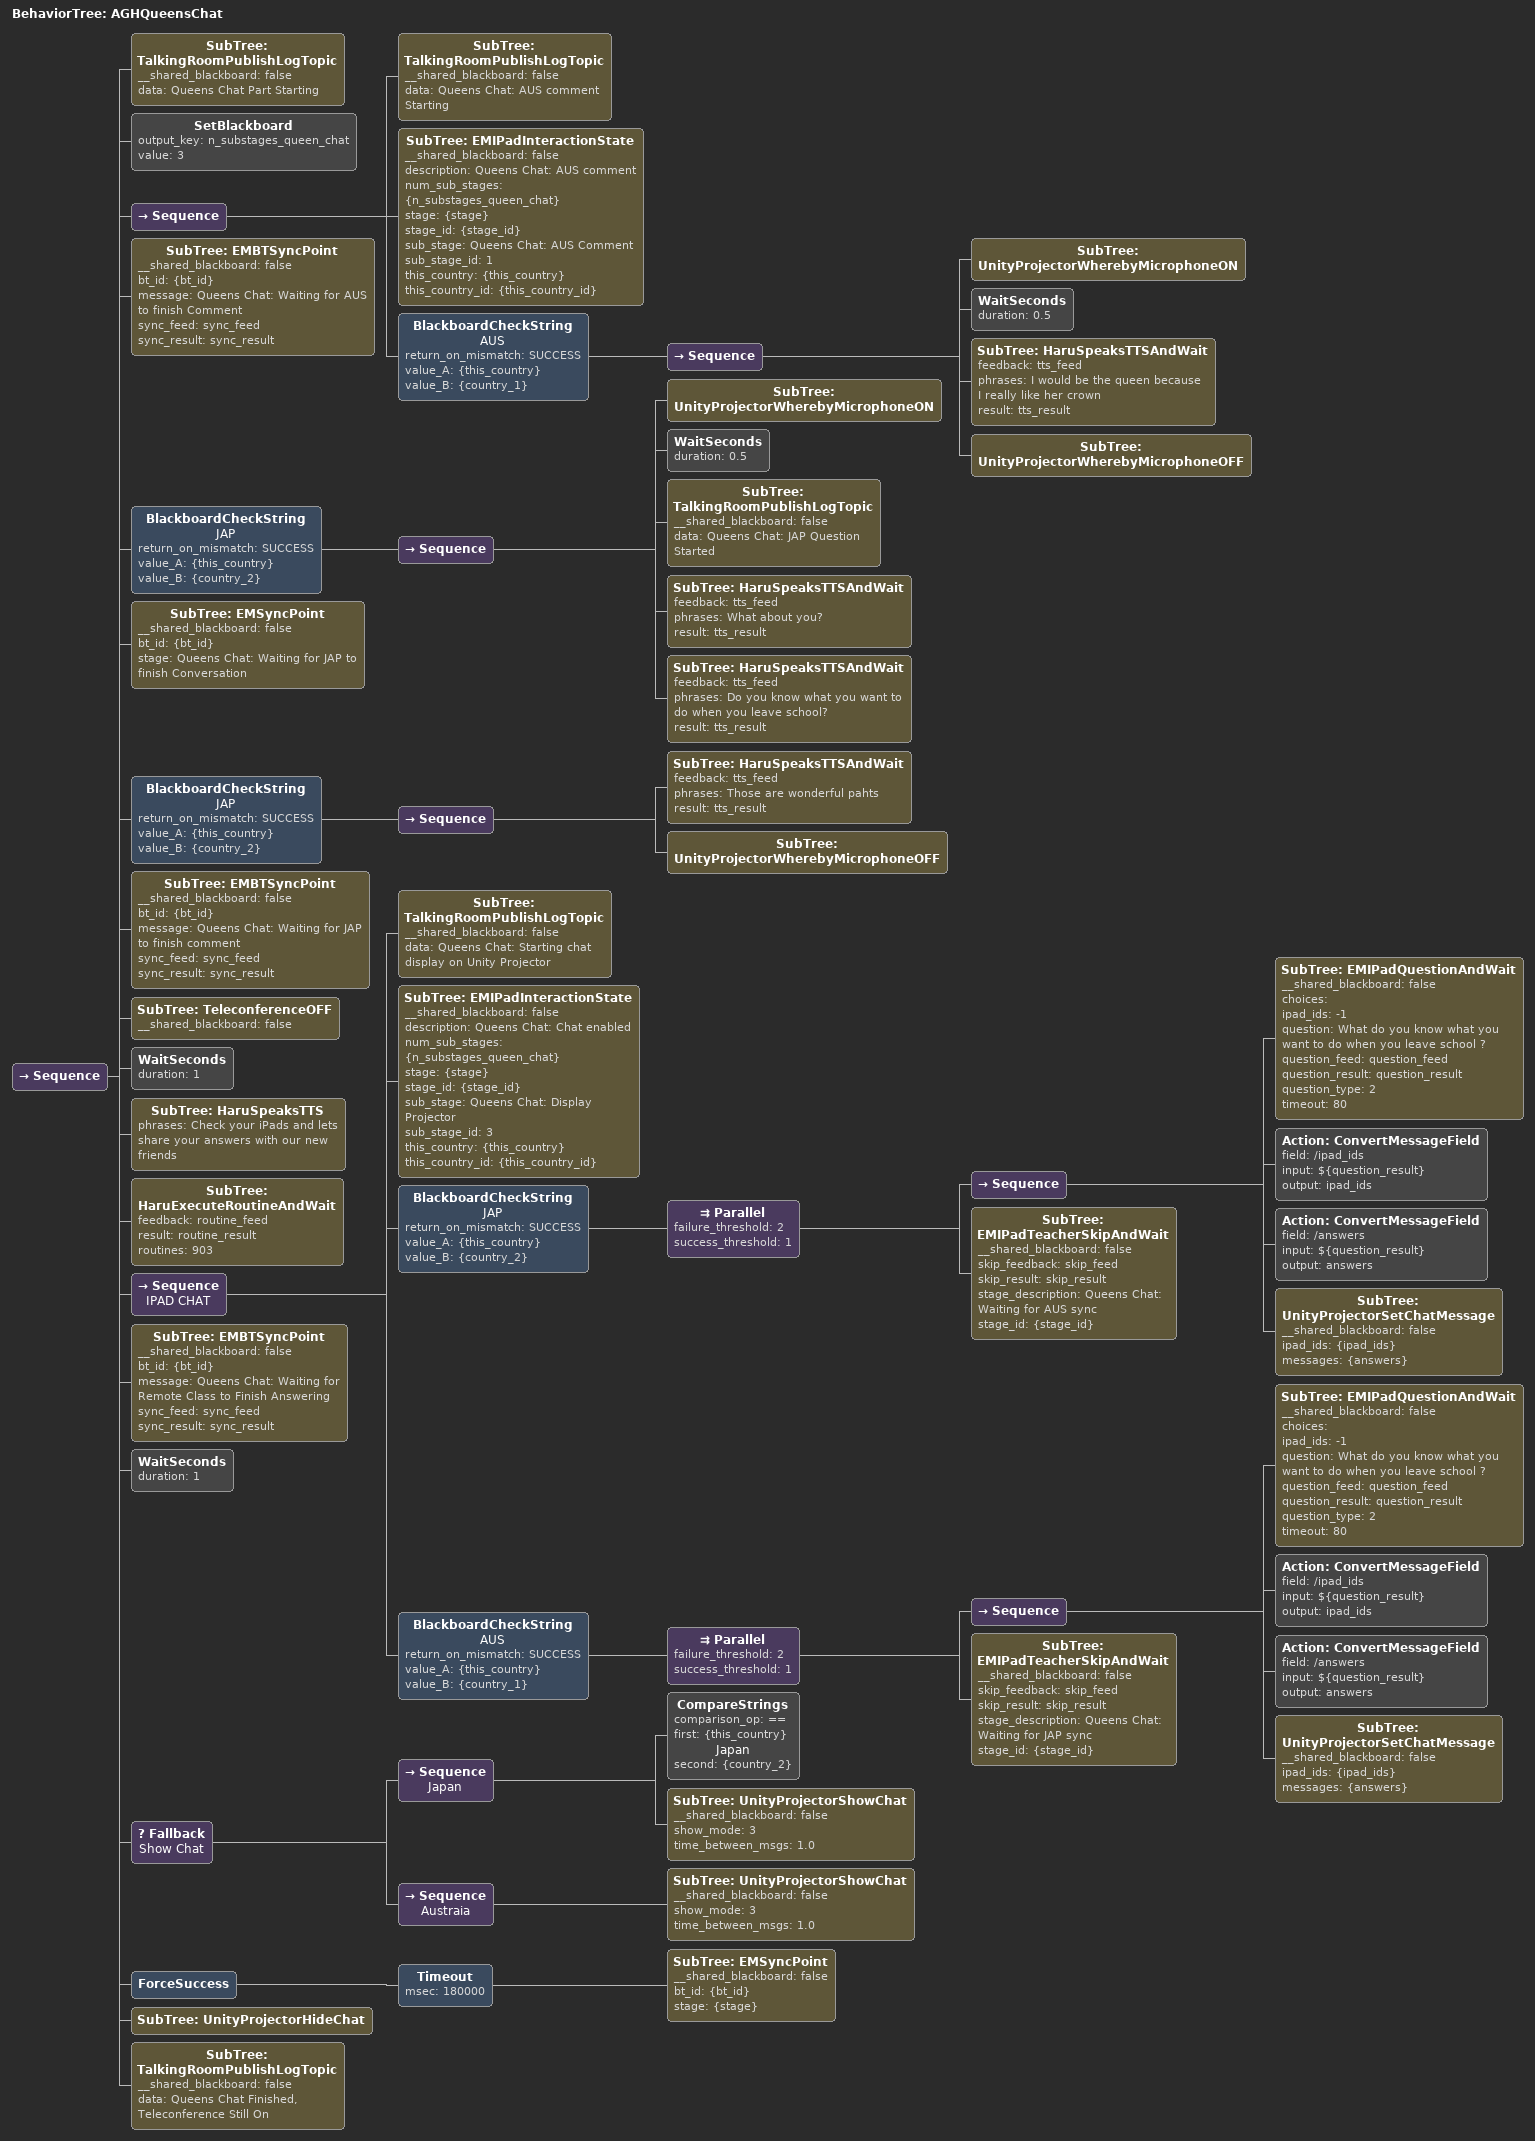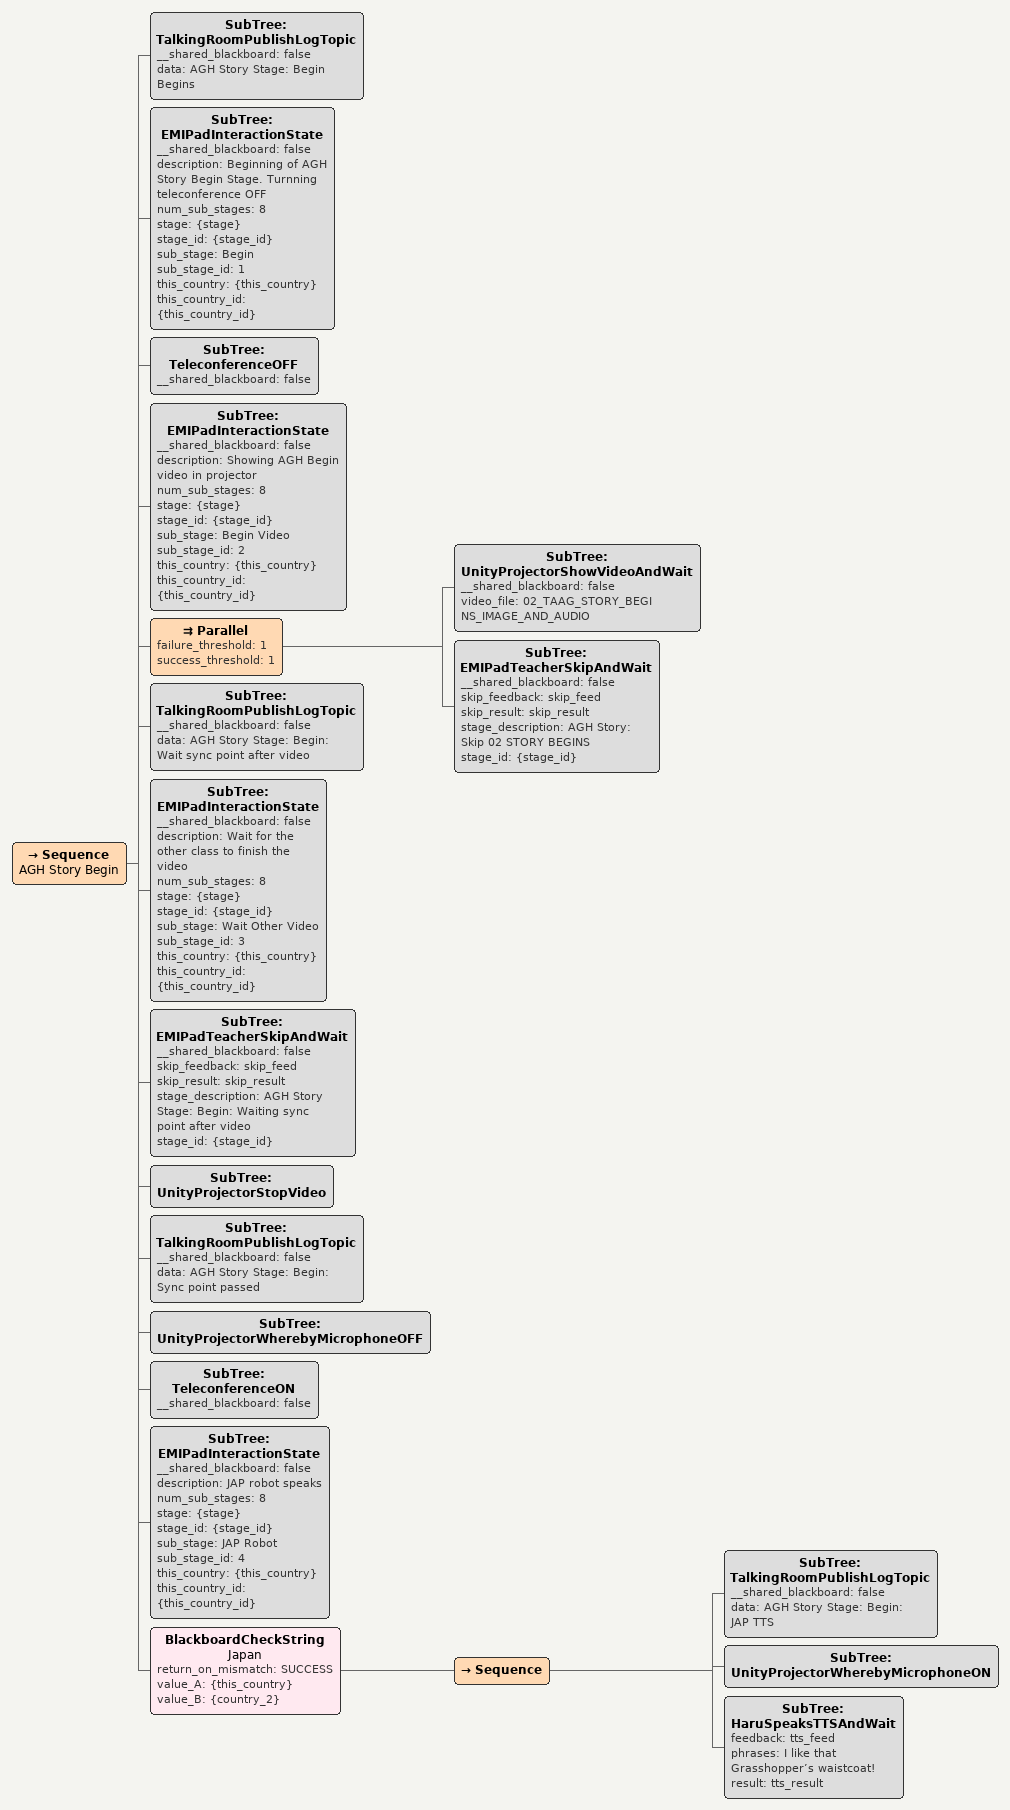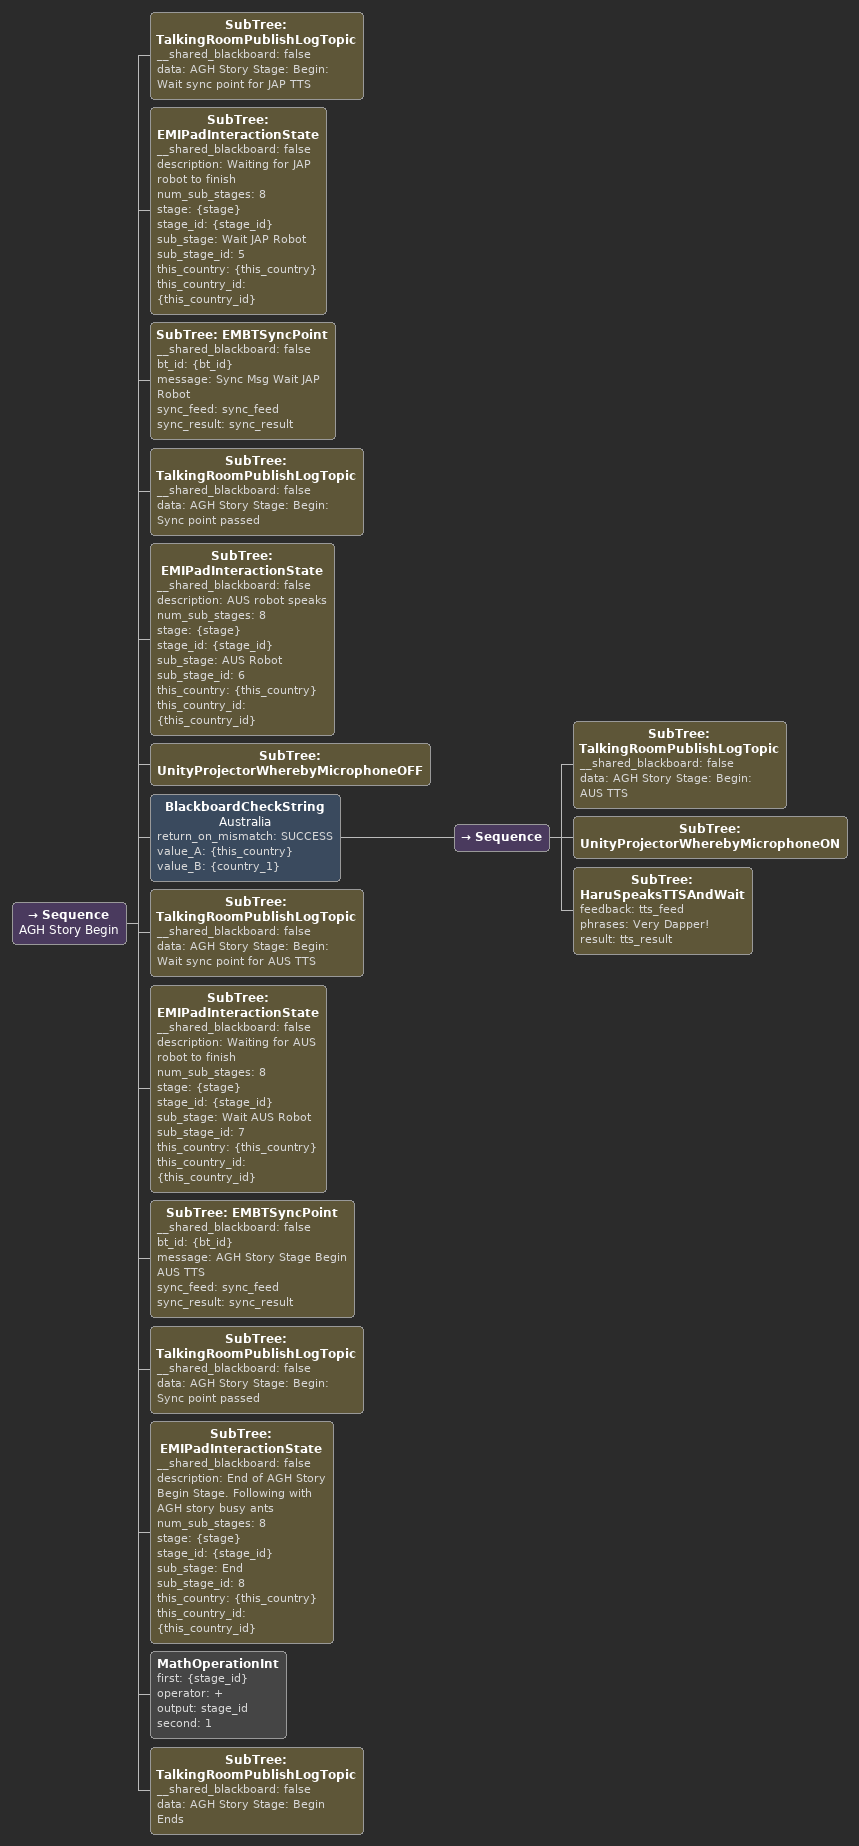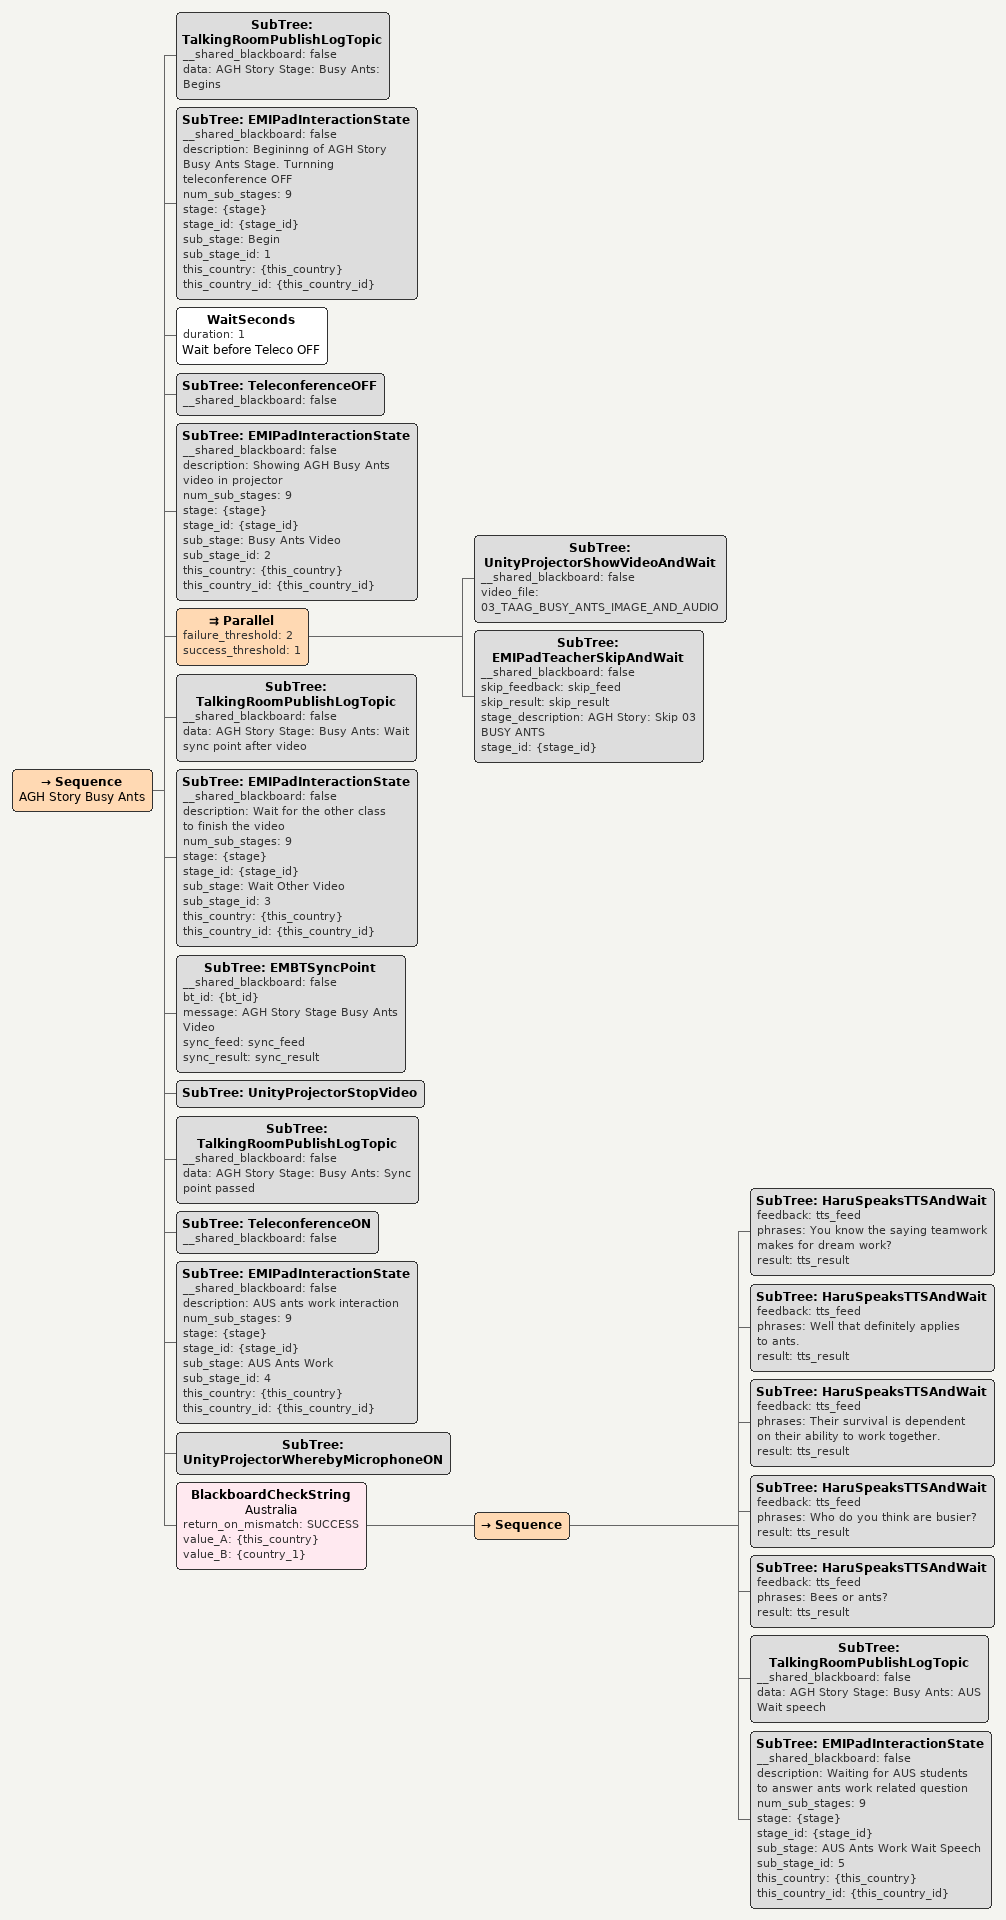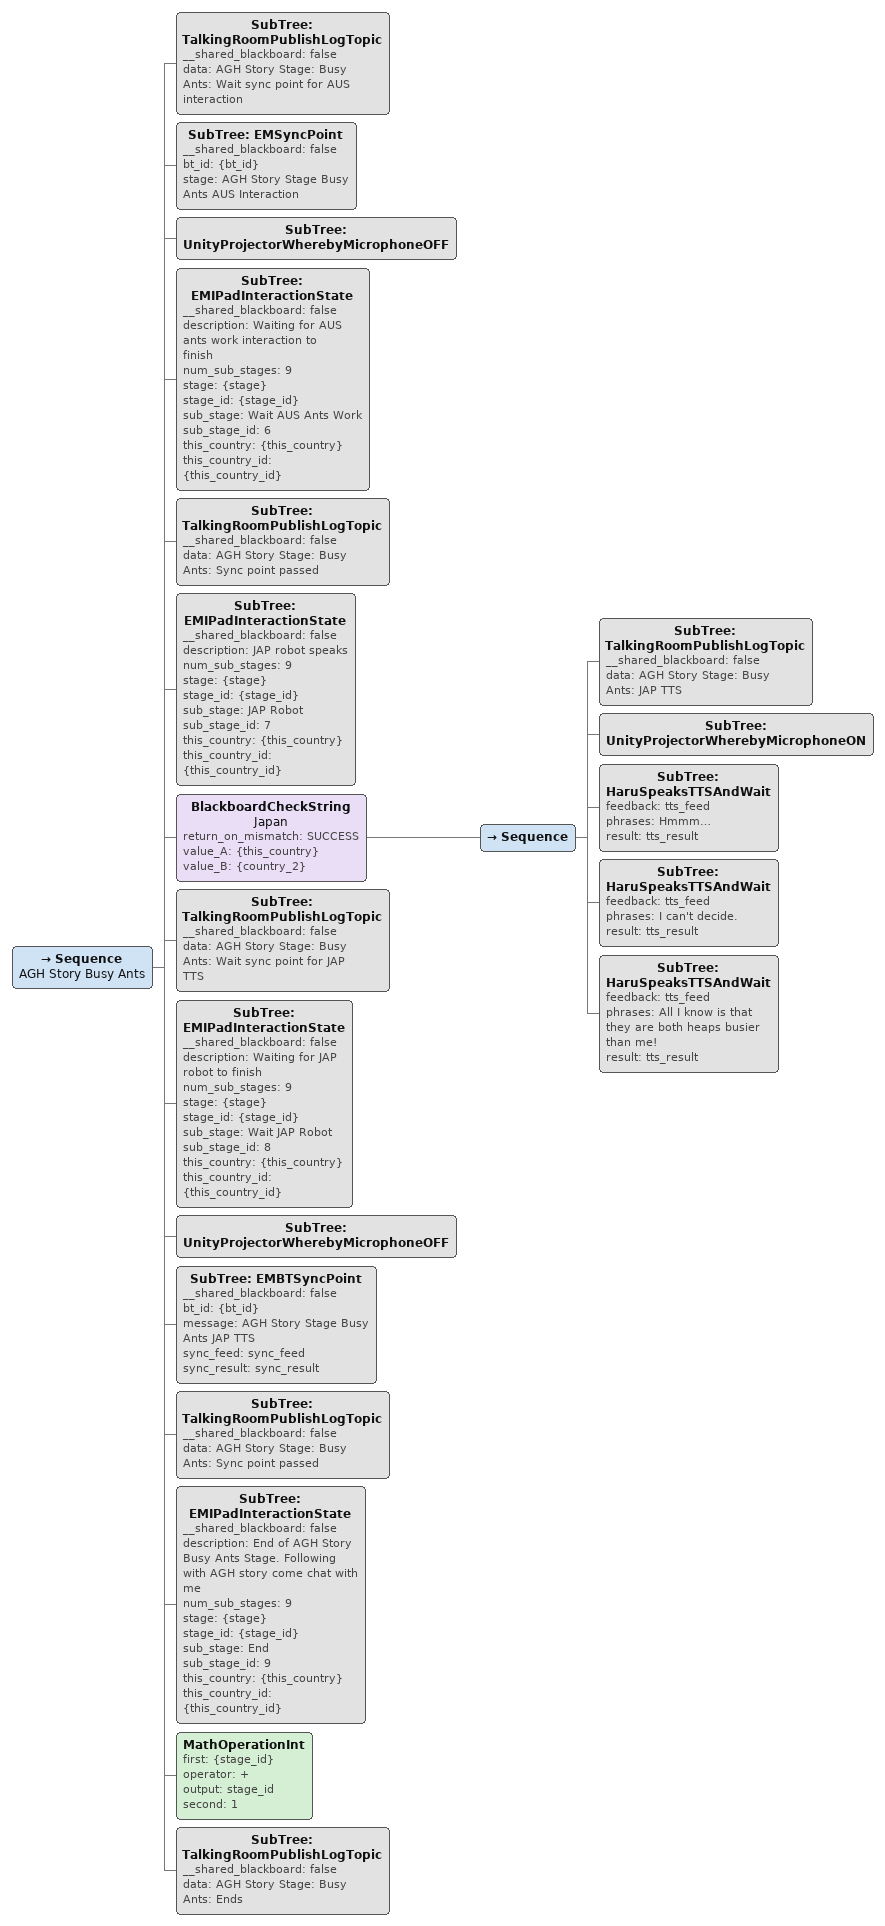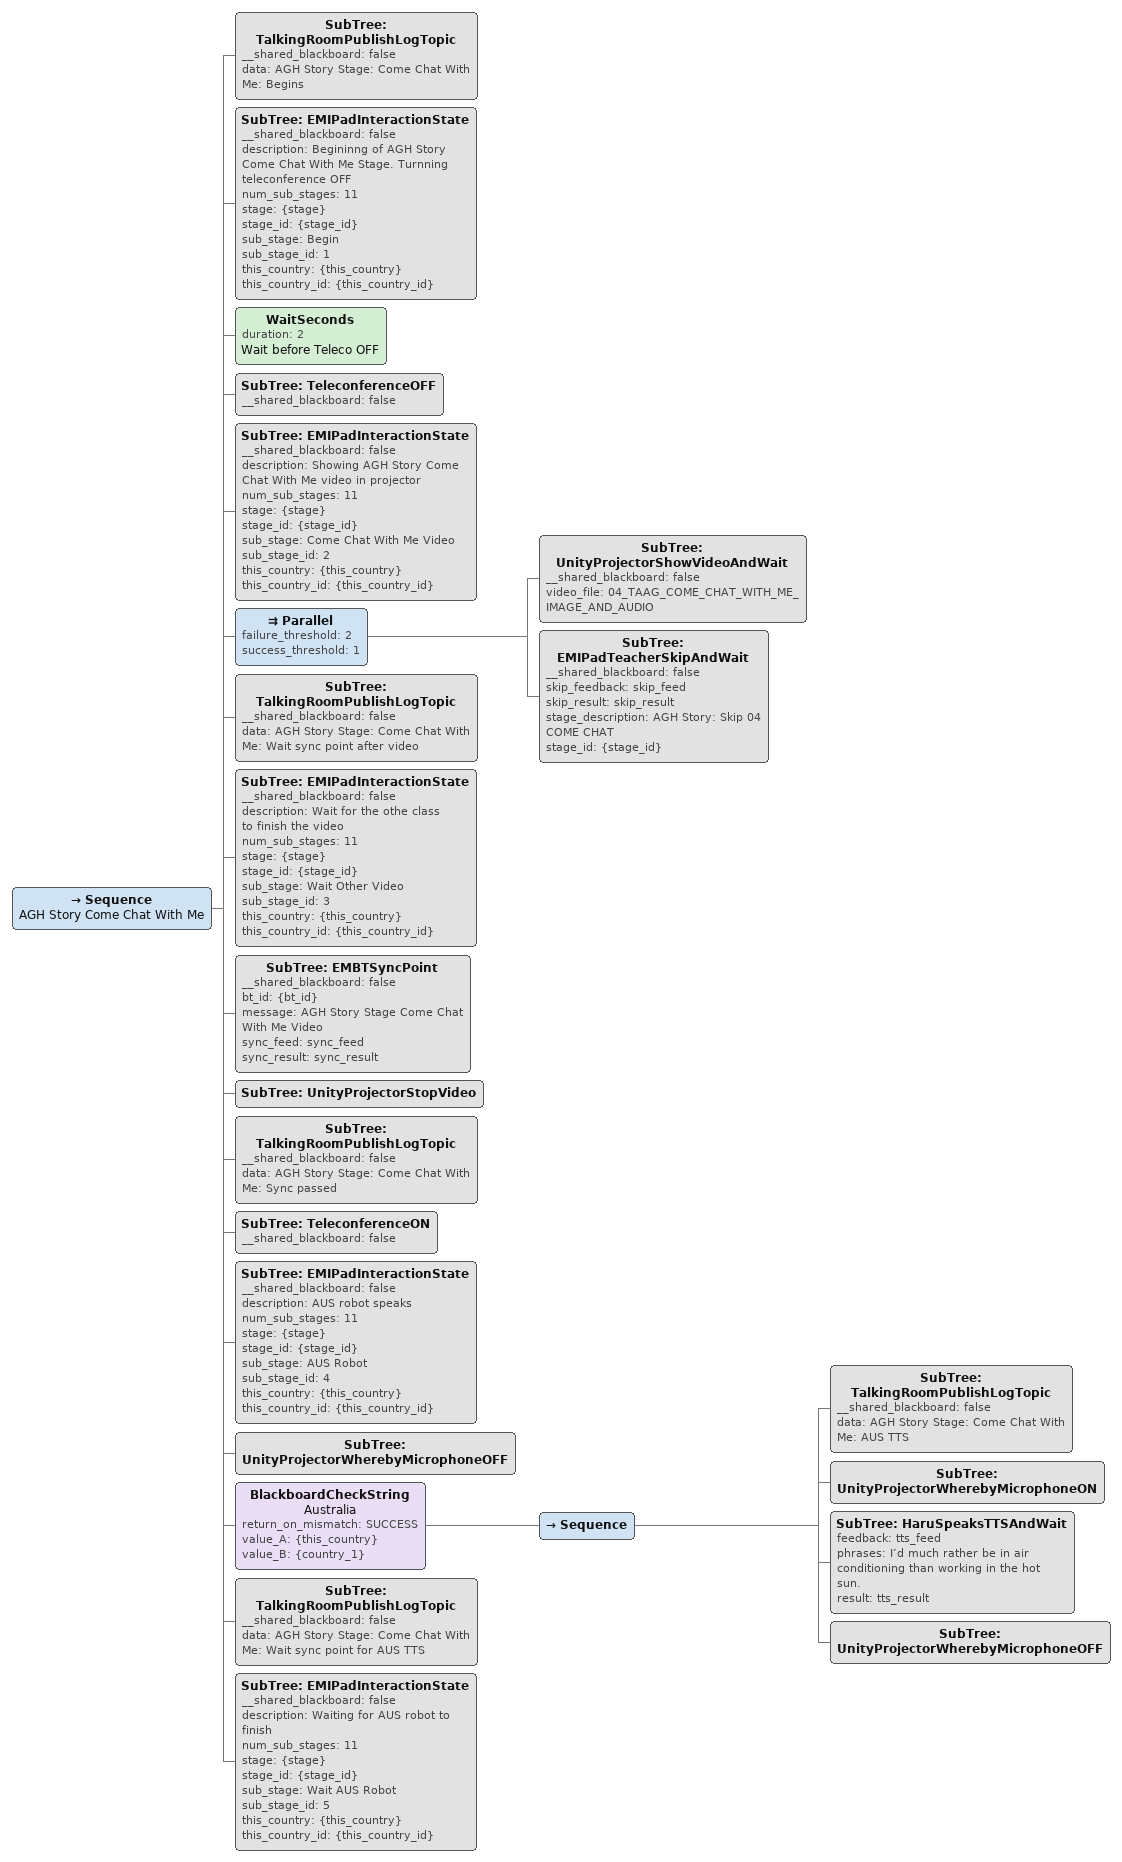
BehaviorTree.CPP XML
<BehaviorTree ID="AGHQueensChat">
        <Sequence>
            <SubTree ID="TalkingRoomPublishLogTopic" __shared_blackboard="false" data="Queens Chat Part Starting"/>
            <SetBlackboard output_key="n_substages_queen_chat" value="3"/>
            <Sequence>
                <SubTree ID="TalkingRoomPublishLogTopic" __shared_blackboard="false" data="Queens Chat: AUS comment Starting"/>
                <SubTree ID="EMIPadInteractionState" __shared_blackboard="false" description="Queens Chat: AUS comment" num_sub_stages="{n_substages_queen_chat}" stage="{stage}" stage_id="{stage_id}" sub_stage="Queens Chat: AUS Comment" sub_stage_id="1" this_country="{this_country}" this_country_id="{this_country_id}"/>
                <BlackboardCheckString name="AUS" return_on_mismatch="SUCCESS" value_A="{this_country}" value_B="{country_1}">
                    <Sequence>
                        <SubTree ID="UnityProjectorWherebyMicrophoneON"/>
                        <WaitSeconds duration="0.5"/>
                        <SubTree ID="HaruSpeaksTTSAndWait" feedback="tts_feed" phrases="I would be the queen
because I really like her
crown" result="tts_result"/>
                        <SubTree ID="UnityProjectorWherebyMicrophoneOFF"/>
                    </Sequence>
                </BlackboardCheckString>
            </Sequence>
            <SubTree ID="EMBTSyncPoint" __shared_blackboard="false" bt_id="{bt_id}" message="Queens Chat: Waiting for AUS to finish Comment" sync_feed="sync_feed" sync_result="sync_result"/>
            <BlackboardCheckString name="JAP" return_on_mismatch="SUCCESS" value_A="{this_country}" value_B="{country_2}">
                <Sequence>
                    <SubTree ID="UnityProjectorWherebyMicrophoneON"/>
                    <WaitSeconds duration="0.5"/>
                    <SubTree ID="TalkingRoomPublishLogTopic" __shared_blackboard="false" data="Queens Chat: JAP Question Started"/>
                    <SubTree ID="HaruSpeaksTTSAndWait" feedback="tts_feed" phrases="What about you?" result="tts_result"/>
                    <SubTree ID="HaruSpeaksTTSAndWait" feedback="tts_feed" phrases="Do you know what you want
to do when you leave school?" result="tts_result"/>
                </Sequence>
            </BlackboardCheckString>
            <SubTree ID="EMSyncPoint" __shared_blackboard="false" bt_id="{bt_id}" stage="Queens Chat: Waiting for JAP to finish Conversation"/>
            <BlackboardCheckString name="JAP" return_on_mismatch="SUCCESS" value_A="{this_country}" value_B="{country_2}">
                <Sequence>
                    <SubTree ID="HaruSpeaksTTSAndWait" feedback="tts_feed" phrases="Those are wonderful pahts " result="tts_result"/>
                    <SubTree ID="UnityProjectorWherebyMicrophoneOFF"/>
                </Sequence>
            </BlackboardCheckString>
            <SubTree ID="EMBTSyncPoint" __shared_blackboard="false" bt_id="{bt_id}" message="Queens Chat: Waiting for JAP to finish comment" sync_feed="sync_feed" sync_result="sync_result"/>
            <SubTree ID="TeleconferenceOFF" __shared_blackboard="false"/>
            <WaitSeconds duration="1"/>
            <SubTree ID="HaruSpeaksTTS" phrases="Check your iPads and lets share your answers with our new friends"/>
            <SubTree ID="HaruExecuteRoutineAndWait" feedback="routine_feed" result="routine_result" routines="903"/>
            <Sequence name="IPAD CHAT">
                <SubTree ID="TalkingRoomPublishLogTopic" __shared_blackboard="false" data="Queens Chat: Starting chat display on Unity Projector"/>
                <SubTree ID="EMIPadInteractionState" __shared_blackboard="false" description="Queens Chat: Chat enabled" num_sub_stages="{n_substages_queen_chat}" stage="{stage}" stage_id="{stage_id}" sub_stage="Queens Chat: Display Projector" sub_stage_id="3" this_country="{this_country}" this_country_id="{this_country_id}"/>
                <BlackboardCheckString name="JAP" return_on_mismatch="SUCCESS" value_A="{this_country}" value_B="{country_2}">
                    <Parallel failure_threshold="2" success_threshold="1">
                        <Sequence>
                            <SubTree ID="EMIPadQuestionAndWait" __shared_blackboard="false" choices="" ipad_ids="-1" question="What do you know what you want
to do when you leave school
?" question_feed="question_feed" question_result="question_result" question_type="2" timeout="80"/>
                            <Action ID="ConvertMessageField" field="/ipad_ids" input="${question_result}" output="ipad_ids"/>
                            <Action ID="ConvertMessageField" field="/answers" input="${question_result}" output="answers"/>
                            <SubTree ID="UnityProjectorSetChatMessage" __shared_blackboard="false" ipad_ids="{ipad_ids}" messages="{answers}"/>
                        </Sequence>
                        <SubTree ID="EMIPadTeacherSkipAndWait" __shared_blackboard="false" skip_feedback="skip_feed" skip_result="skip_result" stage_description="Queens Chat: Waiting for AUS sync" stage_id="{stage_id}"/>
                    </Parallel>
                </BlackboardCheckString>
                <BlackboardCheckString name="AUS" return_on_mismatch="SUCCESS" value_A="{this_country}" value_B="{country_1}">
                    <Parallel failure_threshold="2" success_threshold="1">
                        <Sequence>
                            <SubTree ID="EMIPadQuestionAndWait" __shared_blackboard="false" choices="" ipad_ids="-1" question="What do you know what you want
to do when you leave school
?" question_feed="question_feed" question_result="question_result" question_type="2" timeout="80"/>
                            <Action ID="ConvertMessageField" field="/ipad_ids" input="${question_result}" output="ipad_ids"/>
                            <Action ID="ConvertMessageField" field="/answers" input="${question_result}" output="answers"/>
                            <SubTree ID="UnityProjectorSetChatMessage" __shared_blackboard="false" ipad_ids="{ipad_ids}" messages="{answers}"/>
                        </Sequence>
                        <SubTree ID="EMIPadTeacherSkipAndWait" __shared_blackboard="false" skip_feedback="skip_feed" skip_result="skip_result" stage_description="Queens Chat: Waiting for JAP sync" stage_id="{stage_id}"/>
                    </Parallel>
                </BlackboardCheckString>
            </Sequence>
            <SubTree ID="EMBTSyncPoint" __shared_blackboard="false" bt_id="{bt_id}" message="Queens Chat: Waiting for Remote Class to Finish Answering" sync_feed="sync_feed" sync_result="sync_result"/>
            <WaitSeconds duration="1"/>
            <Fallback name="Show Chat">
                <Sequence name="Japan">
                    <CompareStrings comparison_op="==" first="{this_country}" name="Japan" second="{country_2}"/>
                    <SubTree ID="UnityProjectorShowChat" __shared_blackboard="false" show_mode="3" time_between_msgs="1.0"/>
                </Sequence>
                <Sequence name="Austraia">
                    <SubTree ID="UnityProjectorShowChat" __shared_blackboard="false" show_mode="3" time_between_msgs="1.0"/>
                </Sequence>
            </Fallback>
            <ForceSuccess>
                <Timeout msec="180000">
                    <SubTree ID="EMSyncPoint" __shared_blackboard="false" bt_id="{bt_id}" stage="{stage}"/>
                </Timeout>
            </ForceSuccess>
            <SubTree ID="UnityProjectorHideChat"/>
            <SubTree ID="TalkingRoomPublishLogTopic" __shared_blackboard="false" data="Queens Chat Finished, Teleconference Still On"/>
        </Sequence>
    </BehaviorTree>

<Sequence name="AGH Story Begin">
    <SubTree ID="TalkingRoomPublishLogTopic" __shared_blackboard="false" data="AGH Story Stage: Begin Begins"/>
    <SubTree ID="EMIPadInteractionState" __shared_blackboard="false" description="Beginning of AGH Story Begin Stage. Turnning teleconference OFF" num_sub_stages="8" stage="{stage}" stage_id="{stage_id}" sub_stage="Begin" sub_stage_id="1" this_country="{this_country}" this_country_id="{this_country_id}"/>
    <SubTree ID="TeleconferenceOFF" __shared_blackboard="false"/>
    <SubTree ID="EMIPadInteractionState" __shared_blackboard="false" description="Showing AGH Begin video in projector" num_sub_stages="8" stage="{stage}" stage_id="{stage_id}" sub_stage="Begin Video" sub_stage_id="2" this_country="{this_country}" this_country_id="{this_country_id}"/>
    <Parallel failure_threshold="1" success_threshold="1">
        <SubTree ID="UnityProjectorShowVideoAndWait" __shared_blackboard="false" video_file="02_TAAG_STORY_BEGINS_IMAGE_AND_AUDIO"/>
        <SubTree ID="EMIPadTeacherSkipAndWait" __shared_blackboard="false" skip_feedback="skip_feed" skip_result="skip_result" stage_description="AGH Story: Skip 02 STORY BEGINS" stage_id="{stage_id}"/>
    </Parallel>
    <SubTree ID="TalkingRoomPublishLogTopic" __shared_blackboard="false" data="AGH Story Stage: Begin: Wait sync point after video"/>
    <SubTree ID="EMIPadInteractionState" __shared_blackboard="false" description="Wait for the other class to finish the video" num_sub_stages="8" stage="{stage}" stage_id="{stage_id}" sub_stage="Wait Other Video" sub_stage_id="3" this_country="{this_country}" this_country_id="{this_country_id}"/>
    <SubTree ID="EMIPadTeacherSkipAndWait" __shared_blackboard="false" skip_feedback="skip_feed" skip_result="skip_result" stage_description="AGH Story Stage: Begin: Waiting sync point after video" stage_id="{stage_id}"/>
    <SubTree ID="UnityProjectorStopVideo"/>
    <SubTree ID="TalkingRoomPublishLogTopic" __shared_blackboard="false" data="AGH Story Stage: Begin: Sync point passed"/>
    <SubTree ID="UnityProjectorWherebyMicrophoneOFF"/>
    <SubTree ID="TeleconferenceON" __shared_blackboard="false"/>
    <SubTree ID="EMIPadInteractionState" __shared_blackboard="false" description="JAP robot speaks" num_sub_stages="8" stage="{stage}" stage_id="{stage_id}" sub_stage="JAP Robot" sub_stage_id="4" this_country="{this_country}" this_country_id="{this_country_id}"/>
    <BlackboardCheckString name="Japan" return_on_mismatch="SUCCESS" value_A="{this_country}" value_B="{country_2}">
        <Sequence>
            <SubTree ID="TalkingRoomPublishLogTopic" __shared_blackboard="false" data="AGH Story Stage: Begin: JAP TTS"/>
            <SubTree ID="UnityProjectorWherebyMicrophoneON"/>
            <SubTree ID="HaruSpeaksTTSAndWait" feedback="tts_feed" phrases="I like that Grasshopper’s waistcoat!" result="tts_result"/>
        </Sequence>
    </BlackboardCheckString>
</Sequence>

<Sequence name="AGH Story Begin">
    <SubTree ID="TalkingRoomPublishLogTopic" __shared_blackboard="false" data="AGH Story Stage: Begin: Wait sync point for JAP TTS"/>
    <SubTree ID="EMIPadInteractionState" __shared_blackboard="false" description="Waiting for JAP robot to finish" num_sub_stages="8" stage="{stage}" stage_id="{stage_id}" sub_stage="Wait JAP Robot" sub_stage_id="5" this_country="{this_country}" this_country_id="{this_country_id}"/>
    <SubTree ID="EMBTSyncPoint" __shared_blackboard="false" bt_id="{bt_id}" message="Sync Msg Wait JAP Robot" sync_feed="sync_feed" sync_result="sync_result"/>
    <SubTree ID="TalkingRoomPublishLogTopic" __shared_blackboard="false" data="AGH Story Stage: Begin: Sync point passed"/>
    <SubTree ID="EMIPadInteractionState" __shared_blackboard="false" description="AUS robot speaks" num_sub_stages="8" stage="{stage}" stage_id="{stage_id}" sub_stage="AUS Robot" sub_stage_id="6" this_country="{this_country}" this_country_id="{this_country_id}"/>
    <SubTree ID="UnityProjectorWherebyMicrophoneOFF"/>
    <BlackboardCheckString name="Australia" return_on_mismatch="SUCCESS" value_A="{this_country}" value_B="{country_1}">
        <Sequence>
            <SubTree ID="TalkingRoomPublishLogTopic" __shared_blackboard="false" data="AGH Story Stage: Begin: AUS TTS"/>
            <SubTree ID="UnityProjectorWherebyMicrophoneON"/>
            <SubTree ID="HaruSpeaksTTSAndWait" feedback="tts_feed" phrases="Very Dapper!" result="tts_result"/>
        </Sequence>
    </BlackboardCheckString>
    <SubTree ID="TalkingRoomPublishLogTopic" __shared_blackboard="false" data="AGH Story Stage: Begin: Wait sync point for AUS TTS"/>
    <SubTree ID="EMIPadInteractionState" __shared_blackboard="false" description="Waiting for AUS robot to finish" num_sub_stages="8" stage="{stage}" stage_id="{stage_id}" sub_stage="Wait AUS Robot" sub_stage_id="7" this_country="{this_country}" this_country_id="{this_country_id}"/>
    <SubTree ID="EMBTSyncPoint" __shared_blackboard="false" bt_id="{bt_id}" message="AGH Story Stage Begin AUS TTS" sync_feed="sync_feed" sync_result="sync_result"/>
    <SubTree ID="TalkingRoomPublishLogTopic" __shared_blackboard="false" data="AGH Story Stage: Begin: Sync point passed"/>
    <SubTree ID="EMIPadInteractionState" __shared_blackboard="false" description="End of AGH Story Begin Stage. Following with AGH story busy ants" num_sub_stages="8" stage="{stage}" stage_id="{stage_id}" sub_stage="End" sub_stage_id="8" this_country="{this_country}" this_country_id="{this_country_id}"/>
    <MathOperationInt first="{stage_id}" operator="+" output="stage_id" second="1"/>
    <SubTree ID="TalkingRoomPublishLogTopic" __shared_blackboard="false" data="AGH Story Stage: Begin Ends"/>
</Sequence>

<Sequence name="AGH Story Busy Ants">
    <SubTree ID="TalkingRoomPublishLogTopic" __shared_blackboard="false" data="AGH Story Stage: Busy Ants: Begins"/>
    <SubTree ID="EMIPadInteractionState" __shared_blackboard="false" description="Begininng of AGH Story Busy Ants Stage. Turnning teleconference OFF" num_sub_stages="9" stage="{stage}" stage_id="{stage_id}" sub_stage="Begin" sub_stage_id="1" this_country="{this_country}" this_country_id="{this_country_id}"/>
    <WaitSeconds duration="1" name="Wait before Teleco OFF"/>
    <SubTree ID="TeleconferenceOFF" __shared_blackboard="false"/>
    <SubTree ID="EMIPadInteractionState" __shared_blackboard="false" description="Showing AGH Busy Ants video in projector" num_sub_stages="9" stage="{stage}" stage_id="{stage_id}" sub_stage="Busy Ants Video" sub_stage_id="2" this_country="{this_country}" this_country_id="{this_country_id}"/>
    <Parallel failure_threshold="2" success_threshold="1">
        <SubTree ID="UnityProjectorShowVideoAndWait" __shared_blackboard="false" video_file="03_TAAG_BUSY_ANTS_IMAGE_AND_AUDIO"/>
        <SubTree ID="EMIPadTeacherSkipAndWait" __shared_blackboard="false" skip_feedback="skip_feed" skip_result="skip_result" stage_description="AGH Story: Skip 03 BUSY ANTS" stage_id="{stage_id}"/>
    </Parallel>
    <SubTree ID="TalkingRoomPublishLogTopic" __shared_blackboard="false" data="AGH Story Stage: Busy Ants: Wait sync point after video"/>
    <SubTree ID="EMIPadInteractionState" __shared_blackboard="false" description="Wait for the other class to finish the video" num_sub_stages="9" stage="{stage}" stage_id="{stage_id}" sub_stage="Wait Other Video" sub_stage_id="3" this_country="{this_country}" this_country_id="{this_country_id}"/>
    <SubTree ID="EMBTSyncPoint" __shared_blackboard="false" bt_id="{bt_id}" message="AGH Story Stage Busy Ants Video" sync_feed="sync_feed" sync_result="sync_result"/>
    <SubTree ID="UnityProjectorStopVideo"/>
    <SubTree ID="TalkingRoomPublishLogTopic" __shared_blackboard="false" data="AGH Story Stage: Busy Ants: Sync point passed"/>
    <SubTree ID="TeleconferenceON" __shared_blackboard="false"/>
    <SubTree ID="EMIPadInteractionState" __shared_blackboard="false" description="AUS ants work interaction" num_sub_stages="9" stage="{stage}" stage_id="{stage_id}" sub_stage="AUS Ants Work" sub_stage_id="4" this_country="{this_country}" this_country_id="{this_country_id}"/>
    <SubTree ID="UnityProjectorWherebyMicrophoneON"/>
    <BlackboardCheckString name="Australia" return_on_mismatch="SUCCESS" value_A="{this_country}" value_B="{country_1}">
        <Sequence>
            <SubTree ID="HaruSpeaksTTSAndWait" feedback="tts_feed" phrases="You know the saying teamwork makes for dream work? " result="tts_result"/>
            <SubTree ID="HaruSpeaksTTSAndWait" feedback="tts_feed" phrases="Well that definitely applies to ants." result="tts_result"/>
            <SubTree ID="HaruSpeaksTTSAndWait" feedback="tts_feed" phrases="Their survival is dependent on their ability to work together. " result="tts_result"/>
            <SubTree ID="HaruSpeaksTTSAndWait" feedback="tts_feed" phrases="Who do you think are busier? " result="tts_result"/>
            <SubTree ID="HaruSpeaksTTSAndWait" feedback="tts_feed" phrases="Bees or ants?" result="tts_result"/>
            <SubTree ID="TalkingRoomPublishLogTopic" __shared_blackboard="false" data="AGH Story Stage: Busy Ants: AUS Wait speech"/>
            <SubTree ID="EMIPadInteractionState" __shared_blackboard="false" description="Waiting for AUS students to answer ants work related question" num_sub_stages="9" stage="{stage}" stage_id="{stage_id}" sub_stage="AUS Ants Work Wait Speech" sub_stage_id="5" this_country="{this_country}" this_country_id="{this_country_id}"/>
        </Sequence>
    </BlackboardCheckString>
</Sequence>

<Sequence name="AGH Story Busy Ants">
    <SubTree ID="TalkingRoomPublishLogTopic" __shared_blackboard="false" data="AGH Story Stage: Busy Ants: Wait sync point for AUS interaction"/>
    <SubTree ID="EMSyncPoint" __shared_blackboard="false" bt_id="{bt_id}" stage="AGH Story Stage Busy Ants AUS Interaction"/>
    <SubTree ID="UnityProjectorWherebyMicrophoneOFF"/>
    <SubTree ID="EMIPadInteractionState" __shared_blackboard="false" description="Waiting for AUS ants work interaction to finish" num_sub_stages="9" stage="{stage}" stage_id="{stage_id}" sub_stage="Wait AUS Ants Work" sub_stage_id="6" this_country="{this_country}" this_country_id="{this_country_id}"/>
    <SubTree ID="TalkingRoomPublishLogTopic" __shared_blackboard="false" data="AGH Story Stage: Busy Ants: Sync point passed"/>
    <SubTree ID="EMIPadInteractionState" __shared_blackboard="false" description="JAP robot speaks" num_sub_stages="9" stage="{stage}" stage_id="{stage_id}" sub_stage="JAP Robot" sub_stage_id="7" this_country="{this_country}" this_country_id="{this_country_id}"/>
    <BlackboardCheckString name="Japan" return_on_mismatch="SUCCESS" value_A="{this_country}" value_B="{country_2}">
        <Sequence>
            <SubTree ID="TalkingRoomPublishLogTopic" __shared_blackboard="false" data="AGH Story Stage: Busy Ants: JAP TTS"/>
            <SubTree ID="UnityProjectorWherebyMicrophoneON"/>
            <SubTree ID="HaruSpeaksTTSAndWait" feedback="tts_feed" phrases="Hmmm…" result="tts_result"/>
            <SubTree ID="HaruSpeaksTTSAndWait" feedback="tts_feed" phrases=" I can't decide." result="tts_result"/>
            <SubTree ID="HaruSpeaksTTSAndWait" feedback="tts_feed" phrases="All I know is that they are both heaps busier than me!" result="tts_result"/>
        </Sequence>
    </BlackboardCheckString>
    <SubTree ID="TalkingRoomPublishLogTopic" __shared_blackboard="false" data="AGH Story Stage: Busy Ants: Wait sync point for JAP TTS"/>
    <SubTree ID="EMIPadInteractionState" __shared_blackboard="false" description="Waiting for JAP robot to finish" num_sub_stages="9" stage="{stage}" stage_id="{stage_id}" sub_stage="Wait JAP Robot" sub_stage_id="8" this_country="{this_country}" this_country_id="{this_country_id}"/>
    <SubTree ID="UnityProjectorWherebyMicrophoneOFF"/>
    <SubTree ID="EMBTSyncPoint" __shared_blackboard="false" bt_id="{bt_id}" message="AGH Story Stage Busy Ants JAP TTS" sync_feed="sync_feed" sync_result="sync_result"/>
    <SubTree ID="TalkingRoomPublishLogTopic" __shared_blackboard="false" data="AGH Story Stage: Busy Ants: Sync point passed"/>
    <SubTree ID="EMIPadInteractionState" __shared_blackboard="false" description="End of AGH Story Busy Ants Stage. Following with AGH story come chat with me" num_sub_stages="9" stage="{stage}" stage_id="{stage_id}" sub_stage="End" sub_stage_id="9" this_country="{this_country}" this_country_id="{this_country_id}"/>
    <MathOperationInt first="{stage_id}" operator="+" output="stage_id" second="1"/>
    <SubTree ID="TalkingRoomPublishLogTopic" __shared_blackboard="false" data="AGH Story Stage: Busy Ants: Ends"/>
</Sequence>

<Sequence name="AGH Story Come Chat With Me">
    <SubTree ID="TalkingRoomPublishLogTopic" __shared_blackboard="false" data="AGH Story Stage: Come Chat With Me: Begins"/>
    <SubTree ID="EMIPadInteractionState" __shared_blackboard="false" description="Begininng of AGH Story Come Chat With Me Stage. Turnning teleconference OFF" num_sub_stages="11" stage="{stage}" stage_id="{stage_id}" sub_stage="Begin" sub_stage_id="1" this_country="{this_country}" this_country_id="{this_country_id}"/>
    <WaitSeconds duration="2" name="Wait before Teleco OFF"/>
    <SubTree ID="TeleconferenceOFF" __shared_blackboard="false"/>
    <SubTree ID="EMIPadInteractionState" __shared_blackboard="false" description="Showing AGH Story Come Chat With Me video in projector" num_sub_stages="11" stage="{stage}" stage_id="{stage_id}" sub_stage="Come Chat With Me Video" sub_stage_id="2" this_country="{this_country}" this_country_id="{this_country_id}"/>
    <Parallel failure_threshold="2" success_threshold="1">
        <SubTree ID="UnityProjectorShowVideoAndWait" __shared_blackboard="false" video_file="04_TAAG_COME_CHAT_WITH_ME_IMAGE_AND_AUDIO"/>
        <SubTree ID="EMIPadTeacherSkipAndWait" __shared_blackboard="false" skip_feedback="skip_feed" skip_result="skip_result" stage_description="AGH Story: Skip 04 COME CHAT" stage_id="{stage_id}"/>
    </Parallel>
    <SubTree ID="TalkingRoomPublishLogTopic" __shared_blackboard="false" data="AGH Story Stage: Come Chat With Me: Wait sync point after video"/>
    <SubTree ID="EMIPadInteractionState" __shared_blackboard="false" description="Wait for the othe class to finish the video" num_sub_stages="11" stage="{stage}" stage_id="{stage_id}" sub_stage="Wait Other Video" sub_stage_id="3" this_country="{this_country}" this_country_id="{this_country_id}"/>
    <SubTree ID="EMBTSyncPoint" __shared_blackboard="false" bt_id="{bt_id}" message="AGH Story Stage Come Chat With Me Video" sync_feed="sync_feed" sync_result="sync_result"/>
    <SubTree ID="UnityProjectorStopVideo"/>
    <SubTree ID="TalkingRoomPublishLogTopic" __shared_blackboard="false" data="AGH Story Stage: Come Chat With Me: Sync passed"/>
    <SubTree ID="TeleconferenceON" __shared_blackboard="false"/>
    <SubTree ID="EMIPadInteractionState" __shared_blackboard="false" description="AUS robot speaks" num_sub_stages="11" stage="{stage}" stage_id="{stage_id}" sub_stage="AUS Robot" sub_stage_id="4" this_country="{this_country}" this_country_id="{this_country_id}"/>
    <SubTree ID="UnityProjectorWherebyMicrophoneOFF"/>
    <BlackboardCheckString name="Australia" return_on_mismatch="SUCCESS" value_A="{this_country}" value_B="{country_1}">
        <Sequence>
            <SubTree ID="TalkingRoomPublishLogTopic" __shared_blackboard="false" data="AGH Story Stage: Come Chat With Me: AUS TTS"/>
            <SubTree ID="UnityProjectorWherebyMicrophoneON"/>
            <SubTree ID="HaruSpeaksTTSAndWait" feedback="tts_feed" phrases="I’d much rather be in air conditioning than working in the hot sun." result="tts_result"/>
            <SubTree ID="UnityProjectorWherebyMicrophoneOFF"/>
        </Sequence>
    </BlackboardCheckString>
    <SubTree ID="TalkingRoomPublishLogTopic" __shared_blackboard="false" data="AGH Story Stage: Come Chat With Me: Wait sync point for AUS TTS"/>
    <SubTree ID="EMIPadInteractionState" __shared_blackboard="false" description="Waiting for AUS robot to finish" num_sub_stages="11" stage="{stage}" stage_id="{stage_id}" sub_stage="Wait AUS Robot" sub_stage_id="5" this_country="{this_country}" this_country_id="{this_country_id}"/>
</Sequence>
